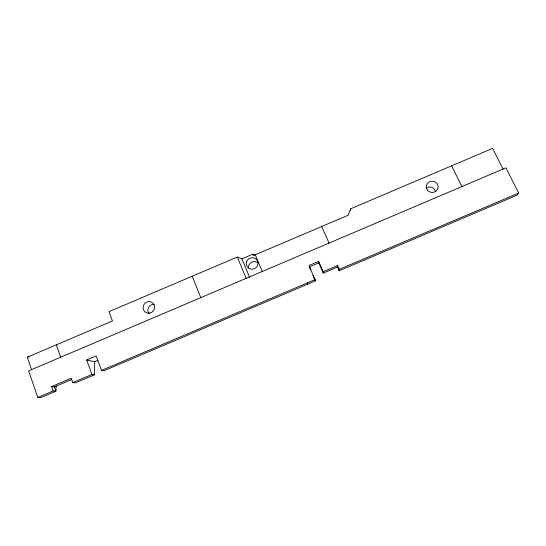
<?xml version="1.0" encoding="UTF-8"?>
<svg xmlns="http://www.w3.org/2000/svg" width="546" height="546" viewBox="0 0 546 546"><rect width="100%" height="100%" fill="white"/><g stroke="black" fill="none" stroke-linecap="round" stroke-linejoin="round"><path stroke-width="0.82" d="M337.558 267.035L337.592 265.568L323.164 271.703L323.273 273.109L337.558 267.035L339.216 270.768L516.871 195.25L518.7 193.066L505.93 167.84L28.631 370.87L37.831 397.461L40.752 397.625L55.917 391.182L56.183 386.07M51.611 386.582L54.395 386.855L55.917 391.182L53.146 390.956L51.611 386.582L71.219 378.248L72.775 382.61L75.355 382.917L94.321 374.856L94.758 361.759L97.836 360.449M337.592 265.568L339.264 269.335L339.216 270.768L338.916 269.123M350.628 210.435L350.764 208.743L492.601 148.376L503.153 169.246M350.764 208.743L348.123 215.267L253.358 255.596L252.778 254.224L241.905 258.852L237.292 257.043L108.988 311.65L112.469 320.952L27.3 357.193L31.668 369.799M94.321 374.856L91.933 374.467L86.677 359.998L96.219 355.937L101.515 370.393L103.808 370.823L315.383 280.897L309.036 265.445L318.625 261.363L323.164 271.703M318.625 261.363L318.775 262.872L311.179 266.1L309.418 267.717L309.282 266.905L310.64 270.017M54.395 386.855L71.437 379.607M37.831 397.461L53.146 390.956M72.775 382.61L91.933 374.467M101.515 370.393L315.192 279.566M339.264 269.335L518.7 193.066M27.969 356.913L29.655 356.681M86.677 359.998L94.758 361.759M252.778 254.224L255.235 254.798L262.353 271.676M314.059 278.364L315.383 280.897L314.708 279.34M451.658 165.8L461.95 186.773M321.669 226.529L329.115 243.277M318.775 262.872L323.273 273.109M313.008 275.457L314.025 277.784M241.905 258.852L249.549 277.136M237.292 257.043L246.246 278.528M192.206 276.228L200.88 297.829M56.299 344.86L60.77 357.418M307.494 282.842L307.76 284.138M148.874 313.52A5.767 5.542 -50.8 0 1 154.313 304.375M248.505 267.984A5.726 5.596 -28.4 0 1 248.505 266.516L248.901 265.09A5.726 5.596 -28.4 0 1 257.63 262.633M426.057 188.138A5.829 5.535 7.1 0 1 435.51 191.571M246.731 261.316L246.335 262.776A5.876 5.733 -28.3 0 0 249.87 268.796L251.337 269.164A5.876 5.733 -28.3 0 0 257.821 264.592A5.876 5.733 -28.3 0 0 253.904 257.91A5.876 5.733 -28.3 0 0 246.731 261.316M427.614 190.383A5.979 5.665 6.8 0 0 437.803 188.841A5.979 5.665 6.8 0 0 431.183 181.211A5.979 5.665 6.8 0 0 427.614 190.383M149.454 313.138A5.91 5.678 -50.5 0 0 153.522 303.774A5.91 5.678 -50.5 0 0 143.571 305.228A5.91 5.678 -50.5 0 0 149.454 313.138"/></g></svg>
